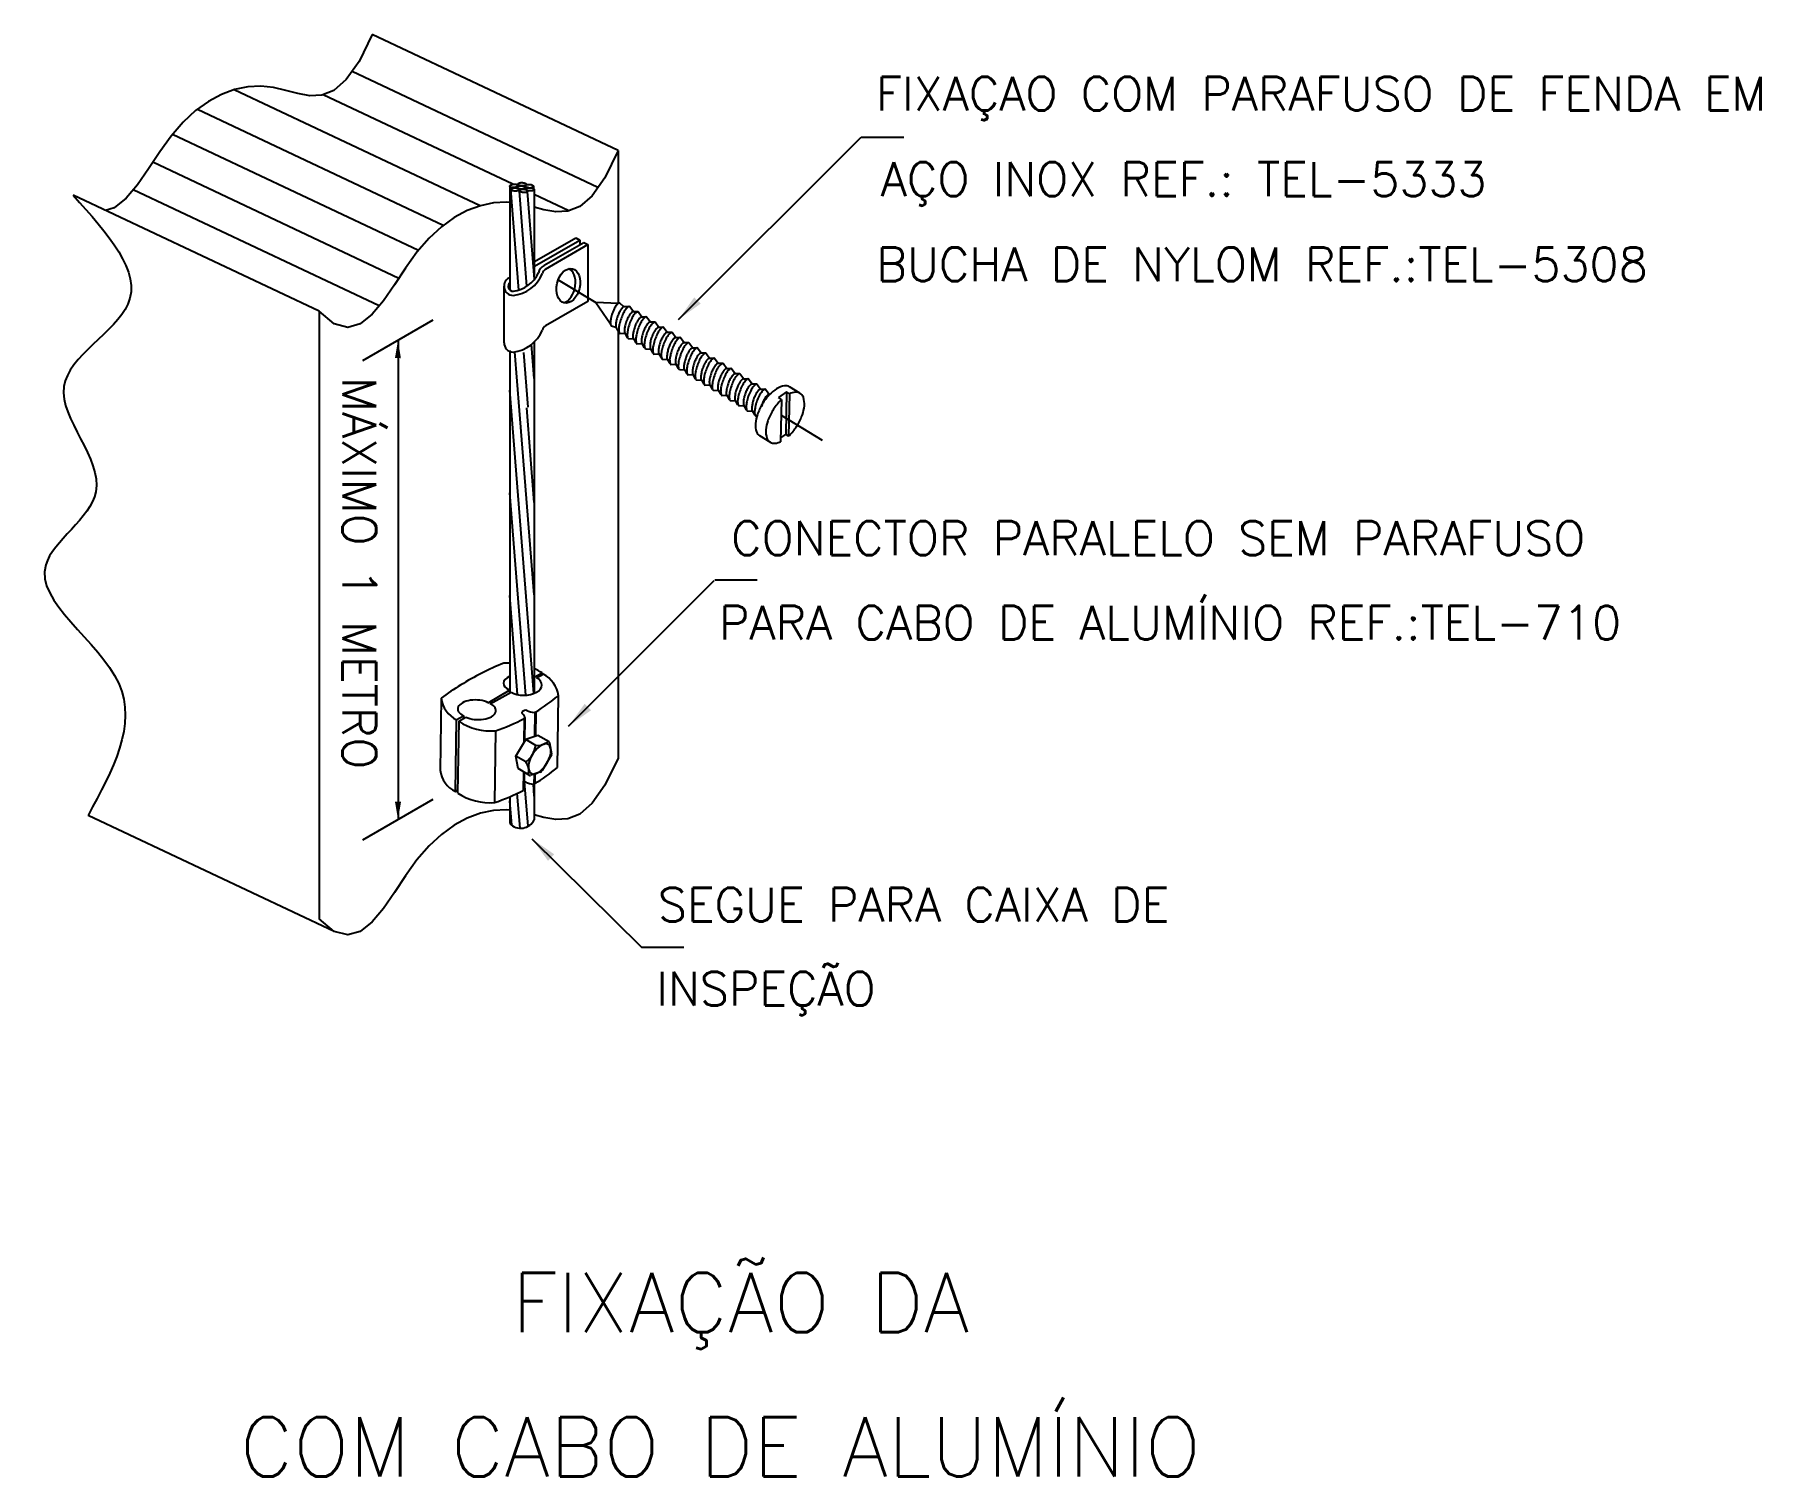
# Model space of a CAD drawing. Header units: millimetres. Extents: x -5034.4 to -5024.2, y -4739.4 to -4719.5.
# Drawn here: x -5034.38 to -5024.2, y -4739.39 to -4730.88 of the extents above; entities that cross this region are included whole.
import ezdxf
from ezdxf.enums import TextEntityAlignment as Align

# ---------------------------------------------------------------- set-up
doc = ezdxf.new("R2010")
doc.units = ezdxf.units.MM
doc.header["$LTSCALE"] = 10
doc.linetypes.add('DASHDOT', pattern=[1, 0.5, -0.25, 0, -0.25])
doc.layers.add('Termotécnica', color=7, linetype='Continuous')
doc.styles.add('r140', font='romans.shx')
doc.styles.add('r80', font='romans.shx')

msp = doc.modelspace()

# ---------------------------------------------------------------- linework, layer by layer
at = {"layer": 'Termotécnica', "color": 2}
for p, q in [((-5030.936, -4731.561), (-5032.387, -4730.876)), ((-5030.58, -4732.558), (-5029.501, -4731.481)), ((-5029.501, -4731.481), (-5029.251, -4731.481)), ((-5030.936, -4731.561), (-5030.936, -4732.463)), ((-5031.575, -4731.772), (-5031.575, -4732.383)), ((-5031.431, -4731.79), (-5031.431, -4732.296)), ((-5032.701, -4732.509), (-5034.152, -4731.824)), ((-5031.114, -4732.116), (-5031.114, -4732.451)), ((-5031.609, -4732.695), (-5031.609, -4732.361)), ((-5032.701, -4732.509), (-5032.701, -4736.095)), ((-5031.114, -4732.451), (-5031.364, -4732.595)), ((-5031.067, -4732.458), (-5030.981, -4732.583)), ((-5030.934, -4732.463), (-5031.067, -4732.458)), ((-5030.902, -4732.482), (-5030.927, -4732.461)), ((-5030.874, -4732.482), (-5030.898, -4732.482)), ((-5030.846, -4732.513), (-5030.868, -4732.482)), ((-5030.825, -4732.513), (-5030.846, -4732.513)), ((-5030.796, -4732.544), (-5030.818, -4732.513)), ((-5030.949, -4732.604), (-5030.975, -4732.597)), ((-5030.943, -4732.612), (-5030.931, -4732.631)), ((-5030.775, -4732.544), (-5030.796, -4732.544)), ((-5030.746, -4732.574), (-5030.768, -4732.543)), ((-5030.725, -4732.574), (-5030.746, -4732.574)), ((-5030.696, -4732.605), (-5030.718, -4732.574)), ((-5030.675, -4732.605), (-5030.696, -4732.605)), ((-5030.646, -4732.635), (-5030.668, -4732.604)), ((-5031.431, -4732.69), (-5031.431, -4733.063)), ((-5030.936, -4732.623), (-5030.936, -4735.147)), ((-5030.892, -4732.643), (-5030.924, -4732.641)), ((-5030.88, -4732.665), (-5030.892, -4732.643)), ((-5030.842, -4732.674), (-5030.874, -4732.671)), ((-5030.83, -4732.695), (-5030.842, -4732.674)), ((-5030.792, -4732.704), (-5030.824, -4732.702)), ((-5030.78, -4732.725), (-5030.792, -4732.704)), ((-5030.625, -4732.635), (-5030.646, -4732.635)), ((-5030.596, -4732.666), (-5030.618, -4732.635)), ((-5030.574, -4732.666), (-5030.596, -4732.666)), ((-5030.546, -4732.696), (-5030.568, -4732.665)), ((-5030.524, -4732.696), (-5030.546, -4732.696)), ((-5030.496, -4732.727), (-5030.518, -4732.696)), ((-5031.575, -4732.74), (-5031.575, -4733.115)), ((-5030.742, -4732.735), (-5030.774, -4732.732)), ((-5030.729, -4732.756), (-5030.742, -4732.735)), ((-5030.692, -4732.765), (-5030.724, -4732.763)), ((-5030.679, -4732.786), (-5030.692, -4732.765)), ((-5030.642, -4732.796), (-5030.674, -4732.793)), ((-5030.629, -4732.817), (-5030.642, -4732.796)), ((-5030.474, -4732.727), (-5030.496, -4732.727)), ((-5030.446, -4732.757), (-5030.468, -4732.726)), ((-5030.424, -4732.757), (-5030.446, -4732.757)), ((-5030.396, -4732.788), (-5030.418, -4732.757)), ((-5030.374, -4732.788), (-5030.396, -4732.788)), ((-5030.346, -4732.818), (-5030.367, -4732.787)), ((-5030.324, -4732.818), (-5030.346, -4732.818)), ((-5030.295, -4732.848), (-5030.317, -4732.818)), ((-5030.592, -4732.826), (-5030.624, -4732.824)), ((-5030.579, -4732.847), (-5030.592, -4732.826)), ((-5030.541, -4732.857), (-5030.573, -4732.854)), ((-5030.529, -4732.878), (-5030.541, -4732.857)), ((-5030.491, -4732.887), (-5030.523, -4732.885)), ((-5030.479, -4732.908), (-5030.491, -4732.887)), ((-5030.441, -4732.917), (-5030.473, -4732.915)), ((-5030.429, -4732.939), (-5030.441, -4732.917)), ((-5030.274, -4732.849), (-5030.295, -4732.848)), ((-5030.245, -4732.879), (-5030.267, -4732.848)), ((-5030.224, -4732.879), (-5030.245, -4732.879)), ((-5030.195, -4732.909), (-5030.217, -4732.879)), ((-5030.174, -4732.909), (-5030.195, -4732.909)), ((-5030.145, -4732.94), (-5030.167, -4732.909)), ((-5030.391, -4732.948), (-5030.423, -4732.946)), ((-5030.379, -4732.969), (-5030.391, -4732.948)), ((-5030.341, -4732.978), (-5030.373, -4732.976)), ((-5030.329, -4733), (-5030.341, -4732.978)), ((-5030.291, -4733.009), (-5030.323, -4733.007)), ((-5030.279, -4733.03), (-5030.291, -4733.009)), ((-5030.124, -4732.94), (-5030.145, -4732.94)), ((-5030.095, -4732.97), (-5030.117, -4732.94)), ((-5030.074, -4732.97), (-5030.095, -4732.97)), ((-5030.045, -4733.001), (-5030.067, -4732.97)), ((-5029.942, -4732.985), (-5029.989, -4733.018)), ((-5029.972, -4733.029), (-5029.989, -4733.018)), ((-5029.942, -4732.985), (-5029.947, -4733.235)), ((-5029.924, -4732.996), (-5029.942, -4732.985)), ((-5029.924, -4732.996), (-5029.93, -4733.246)), ((-5029.863, -4732.993), (-5029.924, -4732.955)), ((-5031.575, -4733.115), (-5031.575, -4734.76)), ((-5031.431, -4733.063), (-5031.431, -4734.763)), ((-5030.241, -4733.039), (-5030.273, -4733.037)), ((-5030.229, -4733.061), (-5030.241, -4733.039)), ((-5030.191, -4733.07), (-5030.223, -4733.068)), ((-5030.179, -4733.091), (-5030.191, -4733.07)), ((-5030.141, -4733.1), (-5030.173, -4733.098)), ((-5030.128, -4733.122), (-5030.141, -4733.1)), ((-5029.972, -4733.029), (-5029.977, -4733.279)), ((-5030.039, -4733.282), (-5030.1, -4733.245)), ((-5029.947, -4733.235), (-5029.977, -4733.256)), ((-5029.93, -4733.246), (-5029.947, -4733.235)), ((-5031.228, -4734.957), (-5030.369, -4734.098)), ((-5030.116, -4734.097), (-5030.366, -4734.097)), ((-5031.539, -4735.134), (-5031.48, -4735.036)), ((-5031.409, -4735.012), (-5031.48, -4735.036)), ((-5031.421, -4735.071), (-5031.48, -4735.036)), ((-5031.344, -4735.05), (-5031.409, -4735.012)), ((-5031.328, -4735.123), (-5031.339, -4735.058)), ((-5031.526, -4735.208), (-5031.539, -4735.134)), ((-5031.48, -4735.169), (-5031.539, -4735.134)), ((-5031.382, -4735.217), (-5031.327, -4735.125)), ((-5031.461, -4735.246), (-5031.526, -4735.208)), ((-5031.399, -4735.23), (-5031.452, -4735.247)), ((-5031.431, -4735.299), (-5031.431, -4735.51)), ((-5031.575, -4735.373), (-5031.575, -4735.532)), ((-5032.612, -4736.169), (-5034.064, -4735.484)), ((-5031.445, -4735.622), (-5030.799, -4736.262)), ((-5030.799, -4736.262), (-5030.549, -4736.262))]:
    msp.add_line(p, q, dxfattribs=at)
at = {"layer": 'Termotécnica', "color": 1}
for p, q in [((-5031.055, -4731.779), (-5032.506, -4731.094)), ((-5031.751, -4731.887), (-5033.202, -4731.202)), ((-5031.557, -4731.76), (-5032.677, -4731.231)), ((-5031.968, -4732.003), (-5033.419, -4731.318)), ((-5032.115, -4732.151), (-5033.566, -4731.466)), ((-5032.23, -4732.315), (-5033.682, -4731.63)), ((-5032.347, -4732.478), (-5033.798, -4731.793)), ((-5031.522, -4732.384), (-5031.569, -4731.789)), ((-5031.532, -4731.777), (-5031.532, -4731.783)), ((-5031.527, -4731.758), (-5031.527, -4731.764)), ((-5031.527, -4731.77), (-5031.527, -4731.771)), ((-5031.527, -4731.783), (-5031.527, -4731.784)), ((-5031.519, -4731.791), (-5031.519, -4731.798)), ((-5031.474, -4732.361), (-5031.519, -4731.8)), ((-5031.485, -4731.77), (-5031.485, -4731.774)), ((-5031.482, -4731.779), (-5031.482, -4731.791)), ((-5031.429, -4732.319), (-5031.47, -4731.802)), ((-5031.435, -4731.772), (-5031.435, -4731.785)), ((-5031.226, -4731.917), (-5031.431, -4731.82)), ((-5031.429, -4732.215), (-5031.186, -4732.075)), ((-5031.429, -4732.243), (-5031.162, -4732.089)), ((-5031.373, -4732.238), (-5031.138, -4732.103)), ((-5031.186, -4732.075), (-5031.162, -4732.089)), ((-5031.162, -4732.089), (-5031.162, -4732.116)), ((-5031.138, -4732.103), (-5031.114, -4732.116)), ((-5031.364, -4732.261), (-5031.114, -4732.116)), ((-5032.443, -4732.8), (-5032.027, -4732.559)), ((-5032.235, -4732.68), (-5032.235, -4735.509)), ((-5031.431, -4732.906), (-5031.447, -4732.704)), ((-5031.519, -4733.095), (-5031.546, -4732.749)), ((-5031.467, -4733.076), (-5031.492, -4732.753)), ((-5031.433, -4734.764), (-5031.575, -4732.975)), ((-5031.431, -4734.182), (-5031.518, -4733.094)), ((-5031.431, -4733.638), (-5031.475, -4733.079)), ((-5031.48, -4734.774), (-5031.575, -4733.581)), ((-5031.529, -4734.77), (-5031.575, -4734.187)), ((-5031.431, -4734.668), (-5031.384, -4734.643)), ((-5031.417, -4734.672), (-5031.379, -4734.65)), ((-5031.384, -4734.643), (-5031.384, -4734.653)), ((-5031.703, -4734.819), (-5031.578, -4734.745)), ((-5031.692, -4734.826), (-5031.568, -4734.756)), ((-5031.578, -4734.745), (-5031.578, -4734.762)), ((-5031.981, -4734.793), (-5031.987, -4735.217)), ((-5031.289, -4734.778), (-5031.295, -4735.202)), ((-5031.891, -4734.92), (-5031.897, -4735.344)), ((-5031.891, -4734.92), (-5031.849, -4734.897)), ((-5031.877, -4734.929), (-5031.883, -4735.353)), ((-5031.877, -4734.929), (-5031.835, -4734.905)), ((-5031.849, -4734.897), (-5031.849, -4734.913)), ((-5031.5, -4734.87), (-5031.489, -4734.864)), ((-5031.491, -4734.912), (-5031.493, -4735.056)), ((-5031.487, -4734.907), (-5031.489, -4735.05)), ((-5031.427, -4734.875), (-5031.429, -4735.019)), ((-5031.422, -4734.873), (-5031.424, -4735.017)), ((-5031.659, -4734.985), (-5031.665, -4735.409)), ((-5031.495, -4735.226), (-5031.497, -4735.336)), ((-5031.491, -4735.229), (-5031.492, -4735.331)), ((-5031.432, -4735.241), (-5031.433, -4735.299)), ((-5031.427, -4735.239), (-5031.428, -4735.297)), ((-5031.897, -4735.344), (-5031.883, -4735.336)), ((-5031.514, -4735.56), (-5031.531, -4735.353)), ((-5031.496, -4735.289), (-5031.495, -4735.288)), ((-5031.467, -4735.548), (-5031.488, -4735.286)), ((-5031.431, -4735.371), (-5031.436, -4735.3)), ((-5032.443, -4735.629), (-5032.027, -4735.389)), ((-5031.564, -4735.542), (-5031.575, -4735.399))]:
    msp.add_line(p, q, dxfattribs=at)
at = {"layer": 'Termotécnica', "color": 1, "linetype": 'DASHDOT'}
for p, q in [((-5031.289, -4732.323), (-5031.067, -4732.458)), ((-5029.974, -4733.123), (-5029.732, -4733.27))]:
    msp.add_line(p, q, dxfattribs=at)
at = {"layer": 'Termotécnica', "color": 2}
for points in [[(-5032.387, -4730.876), (-5032.465, -4731.036), (-5032.54, -4731.142), (-5032.613, -4731.206), (-5032.684, -4731.234), (-5032.755, -4731.238), (-5032.826, -4731.225), (-5032.897, -4731.206), (-5032.97, -4731.188), (-5033.045, -4731.181), (-5033.122, -4731.185), (-5033.2, -4731.201), (-5033.277, -4731.229), (-5033.354, -4731.271), (-5033.43, -4731.325), (-5033.503, -4731.393), (-5033.574, -4731.475), (-5033.641, -4731.569), (-5033.707, -4731.669), (-5033.772, -4731.763), (-5033.839, -4731.842), (-5033.909, -4731.898), (-5033.962, -4731.914)], [(-5030.936, -4731.561), (-5031.014, -4731.721), (-5031.089, -4731.827), (-5031.162, -4731.891), (-5031.233, -4731.919), (-5031.304, -4731.923), (-5031.375, -4731.91), (-5031.431, -4731.895)], [(-5031.575, -4731.868), (-5031.594, -4731.866), (-5031.671, -4731.87), (-5031.748, -4731.886), (-5031.826, -4731.914), (-5031.903, -4731.956), (-5031.979, -4732.01), (-5032.052, -4732.078), (-5032.123, -4732.16), (-5032.19, -4732.254), (-5032.256, -4732.354), (-5032.321, -4732.448), (-5032.388, -4732.527), (-5032.458, -4732.583), (-5032.532, -4732.605), (-5032.612, -4732.584), (-5032.701, -4732.509)], [(-5030.936, -4735.147), (-5031.014, -4735.306), (-5031.089, -4735.413), (-5031.162, -4735.476), (-5031.233, -4735.505), (-5031.304, -4735.508), (-5031.375, -4735.496), (-5031.431, -4735.48)], [(-5031.575, -4735.453), (-5031.594, -4735.451), (-5031.671, -4735.455), (-5031.748, -4735.471), (-5031.826, -4735.5), (-5031.903, -4735.541), (-5031.979, -4735.596), (-5032.052, -4735.664), (-5032.123, -4735.746), (-5032.19, -4735.84), (-5032.256, -4735.939), (-5032.321, -4736.033), (-5032.388, -4736.113), (-5032.458, -4736.169), (-5032.532, -4736.19), (-5032.612, -4736.169), (-5032.701, -4736.095)]]:
    msp.add_lwpolyline(points, dxfattribs=at)
at = {"layer": 'Termotécnica', "color": 1}
for points in [[(-5031.575, -4731.772, -0.207457), (-5031.574, -4731.768, -0.095933), (-5031.569, -4731.764, -0.052726), (-5031.561, -4731.761, -0.039847), (-5031.551, -4731.759, -0.039847), (-5031.541, -4731.759, -0.052726), (-5031.533, -4731.761, -0.095933), (-5031.527, -4731.764, -0.207457), (-5031.525, -4731.767, -0.207457), (-5031.526, -4731.77, -0.095933), (-5031.532, -4731.774, -0.052726), (-5031.539, -4731.777, -0.039847), (-5031.549, -4731.779, -0.039847), (-5031.56, -4731.779, -0.052726), (-5031.567, -4731.778, -0.095933), (-5031.574, -4731.775, -0.207457)], [(-5031.57, -4731.789, -0.207457), (-5031.568, -4731.786, -0.095933), (-5031.562, -4731.783, -0.052726), (-5031.554, -4731.781, -0.039847), (-5031.544, -4731.781, -0.039847), (-5031.534, -4731.782, -0.052726), (-5031.526, -4731.784, -0.095933), (-5031.521, -4731.789, -0.207457), (-5031.519, -4731.792, -0.207457), (-5031.521, -4731.795, -0.095933), (-5031.527, -4731.798, -0.052726), (-5031.535, -4731.8, -0.039847), (-5031.545, -4731.8, -0.039847), (-5031.555, -4731.799, -0.052726), (-5031.562, -4731.797, -0.095933), (-5031.568, -4731.793, -0.207457)], [(-5031.532, -4731.777, -0.207457), (-5031.53, -4731.774, -0.095933), (-5031.524, -4731.77, -0.052726), (-5031.517, -4731.769, -0.039847), (-5031.506, -4731.768, -0.039847), (-5031.496, -4731.77, -0.052726), (-5031.489, -4731.772, -0.095933), (-5031.483, -4731.776, -0.207457), (-5031.482, -4731.779, -0.207457), (-5031.483, -4731.782, -0.095933), (-5031.489, -4731.786, -0.052726), (-5031.497, -4731.787, -0.039847), (-5031.507, -4731.788, -0.039847), (-5031.517, -4731.787, -0.052726), (-5031.525, -4731.784, -0.095933), (-5031.531, -4731.78, -0.207457)], [(-5031.519, -4731.798, -0.207457), (-5031.518, -4731.795, -0.095933), (-5031.512, -4731.791, -0.052726), (-5031.504, -4731.789, -0.039847), (-5031.494, -4731.789, -0.039847), (-5031.484, -4731.79, -0.052726), (-5031.476, -4731.793, -0.095933), (-5031.47, -4731.797, -0.207457), (-5031.469, -4731.8, -0.207457), (-5031.471, -4731.803, -0.095933), (-5031.477, -4731.807, -0.052726), (-5031.484, -4731.808, -0.039847), (-5031.495, -4731.809, -0.039847), (-5031.505, -4731.807, -0.052726), (-5031.512, -4731.805, -0.095933), (-5031.518, -4731.801, -0.207457)]]:
    msp.add_lwpolyline(points, format="xyb", close=True, dxfattribs=at)
for points in [[(-5031.527, -4731.758, -0.207457), (-5031.525, -4731.755, -0.095933), (-5031.519, -4731.752, -0.052726), (-5031.511, -4731.75, -0.039847), (-5031.501, -4731.75, -0.039847), (-5031.491, -4731.751, -0.052726), (-5031.484, -4731.754, -0.095933), (-5031.478, -4731.758, -0.207457), (-5031.477, -4731.761, -0.130458), (-5031.477, -4731.763, -0.095933)], [(-5031.485, -4731.767, -0.049151), (-5031.492, -4731.769, -0.039847), (-5031.502, -4731.769, -0.039847), (-5031.512, -4731.768, -0.052726), (-5031.52, -4731.766, -0.095933), (-5031.526, -4731.762, -0.207457), (-5031.527, -4731.758, -0.207457)], [(-5031.485, -4731.77, -0.207457), (-5031.484, -4731.767, -0.095933), (-5031.478, -4731.763, -0.052726), (-5031.47, -4731.761, -0.039847), (-5031.46, -4731.761, -0.039847), (-5031.45, -4731.762, -0.052726), (-5031.442, -4731.765, -0.095933), (-5031.436, -4731.769, -0.207457), (-5031.435, -4731.772, -0.207457), (-5031.437, -4731.775, -0.095933), (-5031.443, -4731.778, -0.052726), (-5031.45, -4731.78, -0.001764), (-5031.451, -4731.78, -0.039847)], [(-5031.465, -4731.78, -0.023019), (-5031.471, -4731.779, -0.052726), (-5031.478, -4731.777, -0.095933), (-5031.484, -4731.773, -0.207457), (-5031.485, -4731.77, -0.207457)], [(-5031.481, -4731.788, -0.207457), (-5031.479, -4731.785, -0.095933), (-5031.473, -4731.782, -0.052726), (-5031.466, -4731.78, -0.039847), (-5031.455, -4731.78, -0.039847), (-5031.445, -4731.781, -0.052726), (-5031.438, -4731.783, -0.095933), (-5031.432, -4731.788, -0.207457), (-5031.431, -4731.791, -0.207457), (-5031.432, -4731.794, -0.095933), (-5031.438, -4731.797, -0.052726), (-5031.446, -4731.799, -0.039847), (-5031.456, -4731.799, -0.039847), (-5031.466, -4731.798, -0.027092), (-5031.47, -4731.797, -0.095933)], [(-5031.48, -4731.791, -0.1939), (-5031.481, -4731.788, -0.207457)], [(-5030.927, -4732.461, 0.24548), (-5030.934, -4732.462, 0.082009), (-5030.948, -4732.476, 0.04047), (-5030.959, -4732.495, 0.029714), (-5030.971, -4732.522, 0.029714), (-5030.979, -4732.551, 0.04047), (-5030.982, -4732.572, 0.082009), (-5030.98, -4732.592, 0.24548), (-5030.975, -4732.597, 0.24548)], [(-5030.898, -4732.482, 0.24548), (-5030.904, -4732.483, 0.082009), (-5030.918, -4732.496, 0.04047), (-5030.928, -4732.514, 0.029714), (-5030.939, -4732.54, 0.029714), (-5030.947, -4732.567, 0.04047), (-5030.95, -4732.588, 0.082009), (-5030.948, -4732.607, 0.24548), (-5030.943, -4732.612, 0.24548)], [(-5030.868, -4732.482, 0.24548), (-5030.876, -4732.483, 0.082009), (-5030.893, -4732.5, 0.04047), (-5030.906, -4732.522, 0.029714), (-5030.919, -4732.554, 0.029714), (-5030.929, -4732.587, 0.04047), (-5030.932, -4732.612, 0.082009), (-5030.93, -4732.635, 0.24548), (-5030.924, -4732.641, 0.24548)], [(-5030.846, -4732.513, 0.24548), (-5030.853, -4732.514, 0.082009), (-5030.866, -4732.527, 0.04047), (-5030.877, -4732.545, 0.029714), (-5030.888, -4732.572, 0.029714), (-5030.896, -4732.599, 0.04047), (-5030.899, -4732.619, 0.082009), (-5030.897, -4732.638, 0.24548), (-5030.892, -4732.643, 0.24548)], [(-5030.818, -4732.513, 0.24548), (-5030.826, -4732.514, 0.082009), (-5030.843, -4732.53, 0.04047), (-5030.856, -4732.552, 0.029714), (-5030.869, -4732.584, 0.029714), (-5030.878, -4732.617, 0.04047), (-5030.882, -4732.643, 0.082009), (-5030.88, -4732.666, 0.24548), (-5030.874, -4732.671, 0.24548)], [(-5030.796, -4732.544, 0.24548), (-5030.803, -4732.545, 0.082009), (-5030.816, -4732.558, 0.04047), (-5030.827, -4732.576, 0.029714), (-5030.838, -4732.602, 0.029714), (-5030.846, -4732.629, 0.04047), (-5030.849, -4732.65, 0.082009), (-5030.847, -4732.669, 0.24548), (-5030.842, -4732.674, 0.24548)], [(-5030.768, -4732.543, 0.24548), (-5030.776, -4732.544, 0.082009), (-5030.793, -4732.561, 0.04047), (-5030.806, -4732.583, 0.029714), (-5030.819, -4732.615, 0.029714), (-5030.828, -4732.648, 0.04047), (-5030.832, -4732.673, 0.082009), (-5030.829, -4732.696, 0.24548), (-5030.824, -4732.702, 0.24548)], [(-5030.746, -4732.574, 0.24548), (-5030.753, -4732.575, 0.082009), (-5030.766, -4732.588, 0.04047), (-5030.777, -4732.606, 0.029714), (-5030.788, -4732.633, 0.029714), (-5030.796, -4732.66, 0.04047), (-5030.798, -4732.68, 0.082009), (-5030.796, -4732.699, 0.24548), (-5030.792, -4732.704, 0.24548)], [(-5030.718, -4732.574, 0.24548), (-5030.726, -4732.575, 0.082009), (-5030.742, -4732.591, 0.04047), (-5030.755, -4732.613, 0.029714), (-5030.769, -4732.645, 0.029714), (-5030.778, -4732.678, 0.04047), (-5030.782, -4732.704, 0.082009), (-5030.779, -4732.726, 0.24548), (-5030.774, -4732.732, 0.24548)], [(-5030.696, -4732.605, 0.24548), (-5030.703, -4732.606, 0.082009), (-5030.716, -4732.619, 0.04047), (-5030.727, -4732.637, 0.029714), (-5030.738, -4732.663, 0.029714), (-5030.746, -4732.69, 0.04047), (-5030.748, -4732.711, 0.082009), (-5030.746, -4732.73, 0.24548), (-5030.742, -4732.735, 0.24548)], [(-5030.668, -4732.604, 0.24548), (-5030.676, -4732.605, 0.082009), (-5030.692, -4732.622, 0.04047), (-5030.705, -4732.644, 0.029714), (-5030.719, -4732.676, 0.029714), (-5030.728, -4732.709, 0.04047), (-5030.732, -4732.734, 0.082009), (-5030.729, -4732.757, 0.24548), (-5030.724, -4732.763, 0.24548)], [(-5030.646, -4732.635, 0.24548), (-5030.653, -4732.636, 0.082009), (-5030.666, -4732.649, 0.04047), (-5030.677, -4732.667, 0.029714), (-5030.688, -4732.693, 0.029714), (-5030.695, -4732.721, 0.04047), (-5030.698, -4732.741, 0.082009), (-5030.696, -4732.76, 0.24548), (-5030.692, -4732.765, 0.24548)], [(-5030.618, -4732.635, 0.24548), (-5030.626, -4732.636, 0.082009), (-5030.642, -4732.652, 0.04047), (-5030.655, -4732.674, 0.029714), (-5030.669, -4732.706, 0.029714), (-5030.678, -4732.739, 0.04047), (-5030.682, -4732.764, 0.082009), (-5030.679, -4732.787, 0.24548), (-5030.674, -4732.793, 0.24548)], [(-5030.596, -4732.666, 0.24548), (-5030.603, -4732.667, 0.082009), (-5030.616, -4732.68, 0.04047), (-5030.627, -4732.698, 0.029714), (-5030.638, -4732.724, 0.029714), (-5030.645, -4732.751, 0.04047), (-5030.648, -4732.772, 0.082009), (-5030.646, -4732.791, 0.24548), (-5030.642, -4732.796, 0.24548)], [(-5030.568, -4732.665, 0.24548), (-5030.576, -4732.666, 0.082009), (-5030.592, -4732.683, 0.04047), (-5030.605, -4732.705, 0.029714), (-5030.619, -4732.737, 0.029714), (-5030.628, -4732.77, 0.04047), (-5030.632, -4732.795, 0.082009), (-5030.629, -4732.818, 0.24548), (-5030.624, -4732.824, 0.24548)], [(-5030.546, -4732.696, 0.24548), (-5030.553, -4732.697, 0.082009), (-5030.566, -4732.71, 0.04047), (-5030.577, -4732.728, 0.029714), (-5030.587, -4732.754, 0.029714), (-5030.595, -4732.782, 0.04047), (-5030.598, -4732.802, 0.082009), (-5030.596, -4732.821, 0.24548), (-5030.592, -4732.826, 0.24548)], [(-5030.518, -4732.696, 0.24548), (-5030.526, -4732.697, 0.082009), (-5030.542, -4732.713, 0.04047), (-5030.555, -4732.735, 0.029714), (-5030.568, -4732.767, 0.029714), (-5030.578, -4732.8, 0.04047), (-5030.581, -4732.825, 0.082009), (-5030.579, -4732.848, 0.24548), (-5030.573, -4732.854, 0.24548)], [(-5030.496, -4732.727, 0.24548), (-5030.502, -4732.727, 0.082009), (-5030.516, -4732.741, 0.04047), (-5030.526, -4732.759, 0.029714), (-5030.537, -4732.785, 0.029714), (-5030.545, -4732.812, 0.04047), (-5030.548, -4732.833, 0.082009), (-5030.546, -4732.852, 0.24548), (-5030.541, -4732.857, 0.24548)], [(-5030.468, -4732.726, 0.24548), (-5030.476, -4732.727, 0.082009), (-5030.492, -4732.744, 0.04047), (-5030.505, -4732.766, 0.029714), (-5030.518, -4732.797, 0.029714), (-5030.528, -4732.831, 0.04047), (-5030.531, -4732.856, 0.082009), (-5030.529, -4732.879, 0.24548), (-5030.523, -4732.885, 0.24548)], [(-5030.446, -4732.757, 0.24548), (-5030.452, -4732.758, 0.082009), (-5030.466, -4732.771, 0.04047), (-5030.476, -4732.789, 0.029714), (-5030.487, -4732.815, 0.029714), (-5030.495, -4732.843, 0.04047), (-5030.498, -4732.863, 0.082009), (-5030.496, -4732.882, 0.24548), (-5030.491, -4732.887, 0.24548)], [(-5030.418, -4732.757, 0.24548), (-5030.426, -4732.758, 0.082009), (-5030.442, -4732.774, 0.04047), (-5030.455, -4732.796, 0.029714), (-5030.468, -4732.828, 0.029714), (-5030.478, -4732.861, 0.04047), (-5030.481, -4732.886, 0.082009), (-5030.479, -4732.909, 0.24548), (-5030.473, -4732.915, 0.24548)], [(-5030.396, -4732.788, 0.24548), (-5030.402, -4732.788, 0.082009), (-5030.416, -4732.802, 0.04047), (-5030.426, -4732.82, 0.029714), (-5030.437, -4732.846, 0.029714), (-5030.445, -4732.873, 0.04047), (-5030.448, -4732.894, 0.082009), (-5030.446, -4732.913, 0.24548), (-5030.441, -4732.917, 0.24548)], [(-5030.367, -4732.787, 0.24548), (-5030.376, -4732.788, 0.082009), (-5030.392, -4732.805, 0.04047), (-5030.405, -4732.827, 0.029714), (-5030.418, -4732.858, 0.029714), (-5030.428, -4732.892, 0.04047), (-5030.431, -4732.917, 0.082009), (-5030.429, -4732.94, 0.24548), (-5030.423, -4732.946, 0.24548)], [(-5030.346, -4732.818, 0.24548), (-5030.352, -4732.819, 0.082009), (-5030.365, -4732.832, 0.04047), (-5030.376, -4732.85, 0.029714), (-5030.387, -4732.876, 0.029714), (-5030.395, -4732.904, 0.04047), (-5030.398, -4732.924, 0.082009), (-5030.396, -4732.943, 0.24548), (-5030.391, -4732.948, 0.24548)], [(-5030.317, -4732.818, 0.24548), (-5030.325, -4732.819, 0.082009), (-5030.342, -4732.835, 0.04047), (-5030.355, -4732.857, 0.029714), (-5030.368, -4732.889, 0.029714), (-5030.378, -4732.922, 0.04047), (-5030.381, -4732.947, 0.082009), (-5030.379, -4732.97, 0.24548), (-5030.373, -4732.976, 0.24548)], [(-5030.295, -4732.848, 0.24548), (-5030.302, -4732.849, 0.082009), (-5030.315, -4732.863, 0.04047), (-5030.326, -4732.881, 0.029714), (-5030.337, -4732.907, 0.029714), (-5030.345, -4732.934, 0.04047), (-5030.348, -4732.955, 0.082009), (-5030.346, -4732.974, 0.24548), (-5030.341, -4732.978, 0.24548)], [(-5030.267, -4732.848, 0.24548), (-5030.275, -4732.849, 0.082009), (-5030.292, -4732.866, 0.04047), (-5030.305, -4732.888, 0.029714), (-5030.318, -4732.919, 0.029714), (-5030.328, -4732.953, 0.04047), (-5030.331, -4732.978, 0.082009), (-5030.329, -4733.001, 0.24548), (-5030.323, -4733.007, 0.24548)], [(-5030.245, -4732.879, 0.24548), (-5030.252, -4732.88, 0.082009), (-5030.265, -4732.893, 0.04047), (-5030.276, -4732.911, 0.029714), (-5030.287, -4732.937, 0.029714), (-5030.295, -4732.965, 0.04047), (-5030.298, -4732.985, 0.082009), (-5030.296, -4733.004, 0.24548), (-5030.291, -4733.009, 0.24548)], [(-5030.217, -4732.879, 0.24548), (-5030.225, -4732.88, 0.082009), (-5030.242, -4732.896, 0.04047), (-5030.255, -4732.918, 0.029714), (-5030.268, -4732.95, 0.029714), (-5030.277, -4732.983, 0.04047), (-5030.281, -4733.008, 0.082009), (-5030.278, -4733.031, 0.24548), (-5030.273, -4733.037, 0.24548)], [(-5030.195, -4732.909, 0.24548), (-5030.202, -4732.91, 0.082009), (-5030.215, -4732.924, 0.04047), (-5030.226, -4732.942, 0.029714), (-5030.237, -4732.968, 0.029714), (-5030.245, -4732.995, 0.04047), (-5030.247, -4733.016, 0.082009), (-5030.245, -4733.035, 0.24548), (-5030.241, -4733.039, 0.24548)], [(-5030.167, -4732.909, 0.24548), (-5030.175, -4732.91, 0.082009), (-5030.191, -4732.927, 0.04047), (-5030.204, -4732.948, 0.029714), (-5030.218, -4732.98, 0.029714), (-5030.227, -4733.014, 0.04047), (-5030.231, -4733.039, 0.082009), (-5030.228, -4733.062, 0.24548), (-5030.223, -4733.068, 0.24548)], [(-5030.145, -4732.94, 0.24548), (-5030.152, -4732.941, 0.082009), (-5030.165, -4732.954, 0.04047), (-5030.176, -4732.972, 0.029714), (-5030.187, -4732.998, 0.029714), (-5030.195, -4733.026, 0.04047), (-5030.197, -4733.046, 0.082009), (-5030.195, -4733.065, 0.24548), (-5030.191, -4733.07, 0.24548)], [(-5030.117, -4732.94, 0.24548), (-5030.125, -4732.941, 0.082009), (-5030.141, -4732.957, 0.04047), (-5030.154, -4732.979, 0.029714), (-5030.168, -4733.011, 0.029714), (-5030.177, -4733.044, 0.04047), (-5030.181, -4733.069, 0.082009), (-5030.178, -4733.092, 0.24548), (-5030.173, -4733.098, 0.24548)], [(-5030.095, -4732.97, 0.24548), (-5030.102, -4732.971, 0.082009), (-5030.115, -4732.985, 0.04047), (-5030.126, -4733.003, 0.029714), (-5030.137, -4733.029, 0.029714), (-5030.144, -4733.056, 0.04047), (-5030.147, -4733.077, 0.082009), (-5030.145, -4733.096, 0.24548), (-5030.141, -4733.1, 0.24548)], [(-5030.067, -4732.97, 0.24548), (-5030.075, -4732.971, 0.082009), (-5030.091, -4732.988, 0.04047), (-5030.104, -4733.009, 0.029714), (-5030.118, -4733.041, 0.029714), (-5030.127, -4733.075, 0.04047), (-5030.131, -4733.1, 0.082009), (-5030.128, -4733.123, 0.24548), (-5030.123, -4733.129, 0.24548)], [(-5030.045, -4733.001, 0.24548), (-5030.052, -4733.002, 0.082009), (-5030.065, -4733.015, 0.04047), (-5030.076, -4733.033, 0.029714), (-5030.087, -4733.059, 0.013189), (-5030.09, -4733.071, 0.04047)]]:
    msp.add_lwpolyline(points, format="xyb", dxfattribs=at)
at = {"layer": 'Termotécnica', "color": 2}
for points in [[(-5029.924, -4732.955, 0.174705), (-5029.954, -4732.949, 0.104203), (-5030.001, -4732.967, 0.064948), (-5030.043, -4733.001, 0.051099), (-5030.085, -4733.056, 0.051099), (-5030.114, -4733.118, 0.064948), (-5030.126, -4733.171, 0.104203), (-5030.119, -4733.221, 0.174705), (-5030.1, -4733.245, 0.174705)], [(-5029.93, -4733.246, 0.016409), (-5029.92, -4733.237, 0.051099), (-5029.878, -4733.182, 0.051099), (-5029.849, -4733.12, 0.064948), (-5029.837, -4733.067, 0.104203), (-5029.843, -4733.017, 0.174705), (-5029.863, -4732.993, 0.174705), (-5029.892, -4732.987, 0.06738), (-5029.924, -4732.996, 0.064948)], [(-5029.972, -4733.029, 0.016409), (-5029.981, -4733.039, 0.051099), (-5030.023, -4733.094, 0.051099), (-5030.053, -4733.156, 0.064948), (-5030.064, -4733.209, 0.104203), (-5030.058, -4733.259, 0.174705), (-5030.039, -4733.282, 0.174705)], [(-5030.039, -4733.282, 0.174705), (-5030.009, -4733.288, 0.06738), (-5029.977, -4733.279, 0.064948)]]:
    msp.add_lwpolyline(points, format="xyb", dxfattribs=at)
at = {"layer": 'Termotécnica', "color": 1}
for centre, radius, start, end in [((-5031.554, -4732.361), 0.0554, 110.0843, 267.4896), ((-5031.577, -4732.207), 0.21, 275.7495, 337.6191), ((-5031.579, -4732.204), 0.189, 277.3115, 335.6913), ((-5031.337, -4732.301), 0.0725, 119.9976, 164.3596), ((-5031.337, -4732.3), 0.0476, 124.377, 164.3596), ((-5031.554, -4732.361), 0.0305, 128.6374, 290.8725), ((-5030.941, -4736.217), 1.764, 112.3135, 121.5761), ((-5031.585, -4734.961), 0.376, 88.5952, 94.0387), ((-5031.585, -4734.961), 0.376, 57.7712, 65.8608), ((-5031.461, -4734.804), 0.175, 8.6345, 61.7837), ((-5030.941, -4736.217), 1.764, 121.5761, 126.1197), ((-5031.813, -4734.77), 0.169, 187.7389, 242.6793), ((-5032.035, -4733.878), 1.169, 301.6049, 309.6681), ((-5031.685, -4734.635), 0.351, 236.8714, 274.3412), ((-5032.035, -4733.878), 1.169, 288.7651, 297.7505), ((-5031.496, -4734.877), 0.00815, 119.2166, 225.8177), ((-5031.567, -4734.95), 0.0936, 31.9709, 45.8177), ((-5031.495, -4734.905), 0.00815, 297.7505, 31.9709), ((-5031.481, -4734.879), 0.0163, 64.2622, 119.2166), ((-5031.419, -4734.75), 0.127, 244.2622, 263.9874), ((-5031.431, -4734.86), 0.0163, 263.9874, 301.6049), ((-5031.819, -4735.194), 0.169, 187.7389, 242.6793), ((-5032.041, -4734.302), 1.169, 301.6049, 309.6681), ((-5031.691, -4735.059), 0.351, 236.8714, 274.3412), ((-5032.041, -4734.302), 1.169, 288.7651, 297.7505), ((-5031.5, -4735.329), 0.00815, 297.7505, 344.8607), ((-5031.487, -4735.302), 0.0163, 64.2622, 106.2251), ((-5031.425, -4735.174), 0.127, 244.2622, 263.9874), ((-5031.437, -4735.283), 0.0163, 263.9874, 301.6049), ((-5033.388, -4736.094), 1.837, 21.7594, 21.881)]:
    msp.add_arc(centre, radius, start, end, dxfattribs=at)
at = {"layer": 'Termotécnica', "color": 2}
for centre, radius, start, end in [((-5031.337, -4732.634), 0.0476, 124.377, 164.3596), ((-5031.554, -4732.695), 0.0554, 179.9976, 267.4896), ((-5031.583, -4732.533), 0.219, 277.0395, 336.329), ((-5031.411, -4734.983), 0.0882, 263.0273, 313.7175), ((-5031.35, -4735.06), 0.0114, 10.1011, 59.2166), ((-5031.572, -4735.048), 0.152, 307.2135, 351.2414), ((-5031.339, -4735.125), 0.0114, 358.3483, 10.1011), ((-5031.552, -4735.22), 0.0884, 344.7983, 35.323), ((-5031.456, -4735.237), 0.0114, 239.2166, 288.333), ((-5031.408, -4735.201), 0.03, 288.333, 328.9848), ((-5031.393, -4735.216), 0.0114, 288.333, 295.5084), ((-5031.511, -4735.47), 0.0897, 224.1539, 333.644)]:
    msp.add_arc(centre, radius, start, end, dxfattribs=at)
msp.add_ellipse((-5031.23, -4732.359), major_axis=(0.024, 0.101), ratio=0.653949, dxfattribs=at)
for centre, major_axis, ratio, start_param, end_param in [((-5031.257, -4732.359), (0.024, 0.101), 0.647033, 3.482658, 6.249758), ((-5031.399, -4735.151), (0.0507, 0.0852), 0.500279, -0.868466, 5.386105)]:
    msp.add_ellipse(centre, major_axis=major_axis, ratio=ratio, start_param=start_param, end_param=end_param, dxfattribs=at)
at = {"layer": 'Termotécnica', "color": 1}
for centre, ratio, start_param, end_param in [((-5031.507, -4734.705), 0.509483, -0.864735, 0.847762), ((-5031.493, -4734.714), 0.575602, 0.78769, 3.927734), ((-5031.777, -4734.857), 0.509483, 3.941484, 7.130947), ((-5031.763, -4734.865), 0.509483, 0.841213, 3.983555)]:
    msp.add_ellipse(centre, major_axis=(-0.106, 0.001), ratio=ratio, start_param=start_param, end_param=end_param, dxfattribs=at)
at = {"layer": 'Termotécnica', "color": 2}
msp.add_spline([(-5034.152, -4731.824), (-5033.829, -4732.468), (-5034.207, -4732.954), (-5034.018, -4733.574), (-5034.314, -4734.005), (-5033.883, -4734.706), (-5034.064, -4735.484)], degree=3, dxfattribs=at)
for points in [[(-5030.487, -4732.427), (-5030.449, -4732.464), (-5030.58, -4732.558)], [(-5031.096, -4734.864), (-5031.134, -4734.826), (-5031.228, -4734.957)], [(-5031.313, -4735.714), (-5031.35, -4735.752), (-5031.445, -4735.622)]]:
    msp.add_solid(points, dxfattribs=at)
at = {"layer": 'Termotécnica', "color": 1}
for points in [[(-5032.218, -4732.786), (-5032.253, -4732.785), (-5032.235, -4732.68)], [(-5032.253, -4735.403), (-5032.217, -4735.403), (-5032.235, -4735.509)]]:
    msp.add_solid(points, dxfattribs=at)

# ---------------------------------------------------------------- texts
at = {"layer": 'Termotécnica', "color": 2, "style": 'r80'}
for s, p in [('FIXAÇAO COM PARAFUSO DE FENDA EM ', (-5029.415, -4731.325)), ('AÇO INOX REF.: TEL-5333', (-5029.386, -4731.829)), ('BUCHA DE NYLOM REF.:TEL-5308', (-5029.412, -4732.332)), ('CONECTOR PARALELO SEM PARAFUSO', (-5030.269, -4733.948)), (' PARA CABO DE ALUMÍNIO REF.:TEL-710', (-5030.478, -4734.447)), ('SEGUE PARA CAIXA DE', (-5030.701, -4736.111)), ('INSPEÇÃO ', (-5030.711, -4736.607))]:
    msp.add_text(s, height=0.2, dxfattribs=at).set_placement(p)
msp.add_text('MÁXIMO 1 METRO', height=0.2, rotation=269.9976, dxfattribs=at).set_placement((-5032.563, -4732.898))
at = {"layer": 'Termotécnica', "color": 5, "style": 'r140'}
for s, p in [(' FIXAÇÃO DA', (-5030.333, -4738.639)), ('COM CABO DE ALUMÍNIO', (-5030.333, -4739.491))]:
    msp.add_text(s, height=0.35, dxfattribs=at).set_placement(p, align=Align.BOTTOM_CENTER)

doc.saveas('drawing.dxf')
